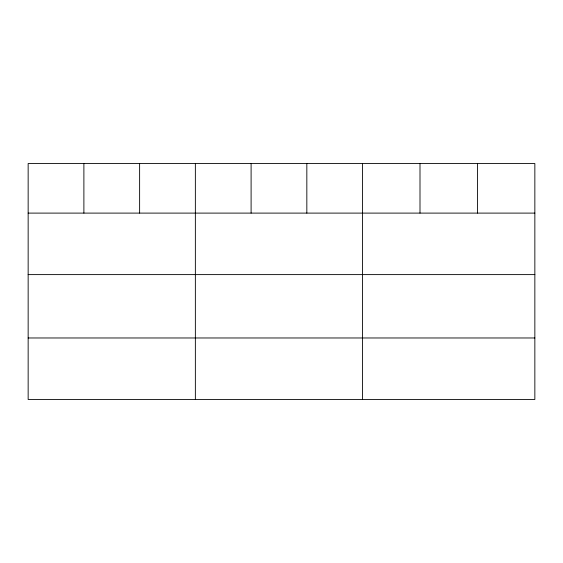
<?xml version="1.0" encoding="UTF-8"?>
<svg xmlns="http://www.w3.org/2000/svg" width="563" height="563" viewBox="0 0 563 563"><rect width="100%" height="100%" fill="white"/><g stroke="black" fill="none" stroke-linecap="round" stroke-linejoin="round"><path stroke-width="0.84" d="M534.85 274.61L534.85 163.523L28.15 163.523L28.15 399.477L534.85 399.477L534.85 274.61L28.15 274.61M28.15 213.103L534.85 213.103M28.15 337.976L534.85 337.976M477.424 163.523L477.424 213.103M419.998 163.523L419.998 213.103M362.572 163.523L362.572 399.477M306.835 163.523L306.835 213.103M251.098 163.523L251.098 213.103M195.361 163.523L195.361 399.477M139.624 163.523L139.624 213.103M83.887 163.523L83.887 213.103"/></g></svg>
